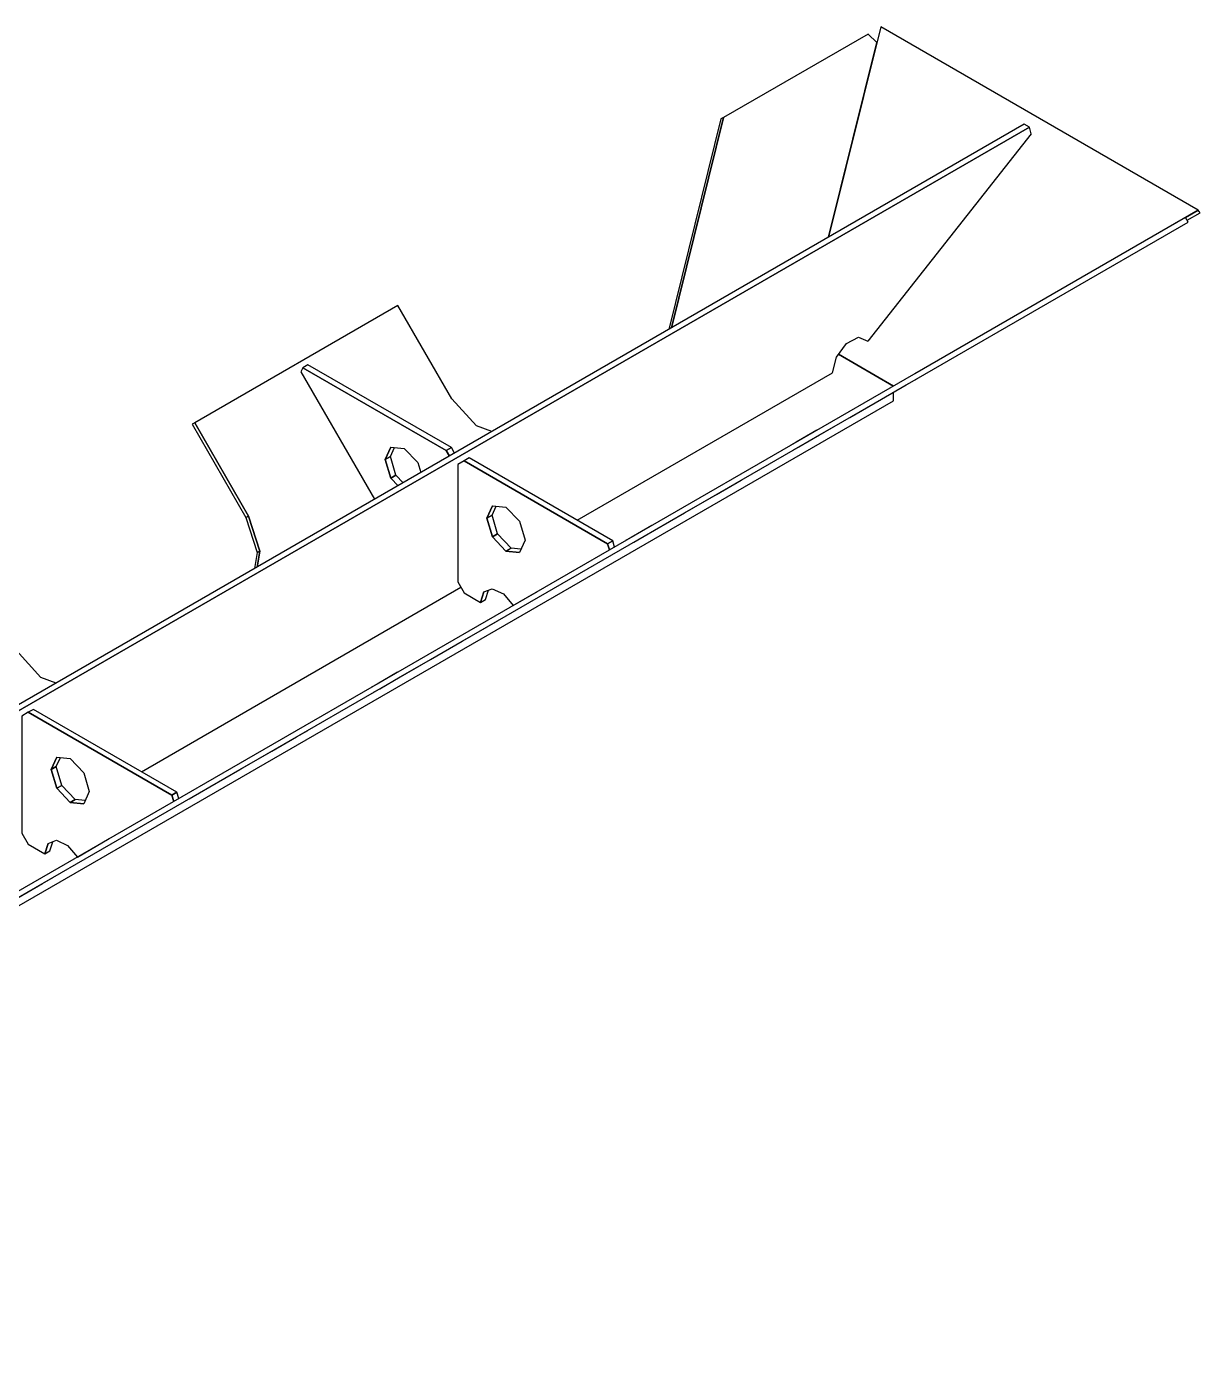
# Model space of a CAD drawing. Header units: millimetres. Extents: x -251843 to -243433, y -86292 to -80352.
# Drawn here: x -245471 to -244818, y -82854 to -82110 of the extents above; entities that cross this region are included whole.
import ezdxf

# ---------------------------------------------------------------- set-up
doc = ezdxf.new("R2010")
doc.units = ezdxf.units.MM
doc.layers.add('pen_035', color=1, linetype='Continuous')

msp = doc.modelspace()

# ---------------------------------------------------------------- linework, layer by layer
at = {"layer": 'pen_035', "color": 0, "linetype": 'Continuous'}
for p, q in [((-244912.29, -82169.95), (-245003.2, -82285.42)), ((-244912.29, -82169.95), (-245003.2, -82285.42)), ((-244988.96, -82310.44), (-245019.53, -82292.79)), ((-245019.53, -82292.79), (-244988.96, -82310.44)), ((-244988.96, -82310.44), (-245019.53, -82292.79)), ((-244988.96, -82310.44), (-245019.53, -82292.79)), ((-245019.53, -82292.79), (-244988.96, -82310.44)), ((-244988.96, -82310.44), (-245019.53, -82292.79)), ((-244995.59, -82317.74), (-244981.8, -82309.78)), ((-244995.59, -82317.74), (-244981.8, -82309.78)), ((-244981.8, -82309.78), (-244975.59, -82306.19)), ((-244981.8, -82309.78), (-244975.59, -82306.19)), ((-245013.26, -82327.94), (-244995.59, -82317.74)), ((-245013.26, -82327.94), (-244995.59, -82317.74)), ((-245031.59, -82335.06), (-245043.05, -82341.67)), ((-245031.59, -82335.06), (-245043.05, -82341.67)), ((-245030.09, -82337.65), (-245013.26, -82327.94)), ((-245030.09, -82337.65), (-245013.26, -82327.94)), ((-245043.05, -82341.67), (-245046.08, -82343.42)), ((-245043.05, -82341.67), (-245046.08, -82343.42)), ((-245041.55, -82344.27), (-245030.09, -82337.65)), ((-245041.55, -82344.27), (-245030.09, -82337.65)), ((-245237.86, -82346.37), (-245236.09, -82349.43)), ((-245237.86, -82346.37), (-245236.09, -82349.43)), ((-245044.58, -82346.02), (-245041.55, -82344.27)), ((-245044.58, -82346.02), (-245041.55, -82344.27)), ((-245268.7, -82361.72), (-245264.7, -82365.95)), ((-245268.7, -82361.72), (-245264.7, -82365.95)), ((-245087.52, -82370.81), (-245073.73, -82362.85)), ((-245087.52, -82370.81), (-245073.73, -82362.85)), ((-245073.73, -82362.85), (-245067.52, -82359.26)), ((-245073.73, -82362.85), (-245067.52, -82359.26)), ((-245105.19, -82381.01), (-245087.52, -82370.81)), ((-245105.19, -82381.01), (-245087.52, -82370.81)), ((-245122.01, -82390.73), (-245105.19, -82381.01)), ((-245122.01, -82390.73), (-245105.19, -82381.01)), ((-245134.97, -82394.75), (-245138.01, -82396.5)), ((-245134.97, -82394.75), (-245138.01, -82396.5)), ((-245123.51, -82388.13), (-245134.97, -82394.75)), ((-245123.51, -82388.13), (-245134.97, -82394.75)), ((-245133.47, -82397.34), (-245122.01, -82390.73)), ((-245133.47, -82397.34), (-245122.01, -82390.73)), ((-245148.06, -82398.22), (-245147.02, -82401.7)), ((-245148.06, -82398.22), (-245147.02, -82401.7)), ((-245136.51, -82399.09), (-245133.47, -82397.34)), ((-245136.51, -82399.09), (-245133.47, -82397.34)), ((-245204.63, -82402.3), (-245197.13, -82403.04)), ((-245204.63, -82402.3), (-245197.13, -82403.04)), ((-245407.57, -82525.18), (-245229.73, -82422.51)), ((-245407.57, -82525.18), (-245229.73, -82422.51)), ((-245200.66, -82432.67), (-245187.16, -82424.88)), ((-245200.66, -82432.67), (-245187.16, -82424.88)), ((-245228.94, -82452.46), (-245215.15, -82444.5)), ((-245228.94, -82452.46), (-245215.15, -82444.5)), ((-245215.15, -82444.5), (-245208.94, -82440.91)), ((-245215.15, -82444.5), (-245208.94, -82440.91)), ((-245246.61, -82462.66), (-245228.94, -82452.46)), ((-245246.61, -82462.66), (-245228.94, -82452.46)), ((-245263.43, -82472.38), (-245246.61, -82462.66)), ((-245263.43, -82472.38), (-245246.61, -82462.66)), ((-245276.39, -82476.4), (-245279.43, -82478.15)), ((-245276.39, -82476.4), (-245279.43, -82478.15)), ((-245264.93, -82469.78), (-245276.39, -82476.4)), ((-245264.93, -82469.78), (-245276.39, -82476.4)), ((-245274.89, -82478.99), (-245263.43, -82472.38)), ((-245274.89, -82478.99), (-245263.43, -82472.38)), ((-245277.93, -82480.74), (-245274.89, -82478.99)), ((-245277.93, -82480.74), (-245274.89, -82478.99)), ((-245335, -82513.7), (-245321.21, -82505.74)), ((-245335, -82513.7), (-245321.21, -82505.74)), ((-245321.21, -82505.74), (-245315, -82502.15)), ((-245321.21, -82505.74), (-245315, -82502.15)), ((-245352.68, -82523.9), (-245335, -82513.7)), ((-245352.68, -82523.9), (-245335, -82513.7)), ((-245369.5, -82533.61), (-245352.68, -82523.9)), ((-245369.5, -82533.61), (-245352.68, -82523.9)), ((-245380.96, -82540.23), (-245369.5, -82533.61)), ((-245380.96, -82540.23), (-245369.5, -82533.61)), ((-245447.16, -82542.33), (-245439.66, -82543.07)), ((-245447.16, -82542.33), (-245439.66, -82543.07)), ((-245390.6, -82538.25), (-245389.56, -82541.73)), ((-245390.6, -82538.25), (-245389.56, -82541.73)), ((-245382.46, -82537.63), (-245385.49, -82539.38)), ((-245382.46, -82537.63), (-245385.49, -82539.38)), ((-245383.99, -82541.98), (-245380.96, -82540.23)), ((-245383.99, -82541.98), (-245380.96, -82540.23)), ((-245443.2, -82572.7), (-245425.45, -82562.45)), ((-245443.2, -82572.7), (-245425.45, -82562.45)), ((-245476.42, -82595.35), (-245462.63, -82587.39)), ((-245476.42, -82595.35), (-245462.63, -82587.39)), ((-245462.63, -82587.39), (-245456.42, -82583.8)), ((-245462.63, -82587.39), (-245456.42, -82583.8))]:
    msp.add_line(p, q, dxfattribs=at)
for points in [[(-244826.32, -82216.55, 0), (-244819.25, -82212.46, 0), (-244996.03, -82110.4, 0), (-245025.02, -82227.57, 0)], [(-244826.32, -82216.55, 0), (-244819.25, -82212.46, 0), (-244996.03, -82110.4, 0), (-245025.02, -82227.57, 0)], [(-245025.02, -82227.57, 0), (-244998.19, -82119.12, 0), (-245003.1, -82114.49, 0), (-245083.46, -82160.88, 0), (-245112.45, -82278.05, 0)], [(-245025.02, -82227.57, 0), (-244998.19, -82119.12, 0), (-245003.1, -82114.49, 0), (-245083.46, -82160.88, 0), (-245112.45, -82278.05, 0)], [(-245112.45, -82278.05, 0), (-245083.46, -82160.88, 0), (-245084.96, -82161.75, 0), (-245113.95, -82278.92, 0)], [(-245112.45, -82278.05, 0), (-245083.46, -82160.88, 0), (-245084.96, -82161.75, 0), (-245113.95, -82278.92, 0)], [(-246016.39, -82803.2, 0), (-244913.3, -82166.33, 0), (-244916.13, -82164.7, 0), (-246019.21, -82801.57, 0), (-246016.39, -82803.2, 0)], [(-246016.39, -82803.2, 0), (-244913.3, -82166.33, 0), (-244916.13, -82164.7, 0), (-246019.21, -82801.57, 0), (-246016.39, -82803.2, 0)], [(-244912.29, -82169.95, 0), (-244913.3, -82166.33, 0), (-246016.39, -82803.2, 0), (-246016.89, -82805.59, 0)], [(-244912.29, -82169.95, 0), (-244913.3, -82166.33, 0), (-246016.39, -82803.2, 0), (-246016.89, -82805.59, 0)], [(-244825.41, -82218.12, 0), (-244818.16, -82213.94, 0), (-244819.25, -82212.46, 0), (-244977.09, -82303.59, 0)], [(-244825.41, -82218.12, 0), (-244818.16, -82213.94, 0), (-244819.25, -82212.46, 0), (-244977.09, -82303.59, 0)], [(-245925.88, -82851.37, 0), (-245924.38, -82853.97, 0), (-244824.82, -82219.15, 0), (-244826.32, -82216.55, 0), (-245925.88, -82851.37, 0)], [(-245925.88, -82851.37, 0), (-245924.38, -82853.97, 0), (-244824.82, -82219.15, 0), (-244826.32, -82216.55, 0), (-245925.88, -82851.37, 0)], [(-245212.52, -82335.82, 0), (-245220.94, -82332.63, 0), (-245234.73, -82317.5, 0), (-245264.73, -82265.54, 0), (-245377.87, -82330.86, 0), (-245347.87, -82382.82, 0), (-245341.66, -82402.33, 0), (-245343.1, -82411.21, 0)], [(-245212.52, -82335.82, 0), (-245220.94, -82332.63, 0), (-245234.73, -82317.5, 0), (-245264.73, -82265.54, 0), (-245377.87, -82330.86, 0), (-245347.87, -82382.82, 0), (-245341.66, -82402.33, 0), (-245343.1, -82411.21, 0)], [(-245165.03, -82385.15, 0), (-245022.9, -82303.1, 0), (-245020.74, -82294.43, 0), (-245015.12, -82286.8, 0), (-245008.36, -82283.33, 0), (-245003.2, -82285.42, 0)], [(-245165.03, -82385.15, 0), (-245022.9, -82303.1, 0), (-245020.74, -82294.43, 0), (-245015.12, -82286.8, 0), (-245008.36, -82283.33, 0), (-245003.2, -82285.42, 0)], [(-245236.09, -82349.43, 0), (-245237.86, -82346.37, 0), (-245317.76, -82300.24, 0), (-245318.8, -82302.53, 0), (-245277.81, -82373.52, 0)], [(-245236.09, -82349.43, 0), (-245237.86, -82346.37, 0), (-245317.76, -82300.24, 0), (-245318.8, -82302.53, 0), (-245277.81, -82373.52, 0)], [(-245317.76, -82300.24, 0), (-245237.86, -82346.37, 0), (-245235.03, -82344.74, 0), (-245314.94, -82298.61, 0), (-245317.76, -82300.24, 0)], [(-245317.76, -82300.24, 0), (-245237.86, -82346.37, 0), (-245235.03, -82344.74, 0), (-245314.94, -82298.61, 0), (-245317.76, -82300.24, 0)], [(-245890.52, -82839.13, 0), (-244988.96, -82318.61, 0), (-244988.96, -82313.91, 0)], [(-245890.52, -82839.13, 0), (-244988.96, -82318.61, 0), (-244988.96, -82313.91, 0)], [(-245347.87, -82382.82, 0), (-245377.87, -82330.86, 0), (-245379.37, -82331.72, 0), (-245349.37, -82383.68, 0), (-245347.87, -82382.82, 0)], [(-245347.87, -82382.82, 0), (-245377.87, -82330.86, 0), (-245379.37, -82331.72, 0), (-245349.37, -82383.68, 0), (-245347.87, -82382.82, 0)], [(-245264.7, -82365.95, 0), (-245268.7, -82361.72, 0), (-245271.8, -82351.27, 0), (-245268.7, -82344.4, 0), (-245261.2, -82345.15, 0)], [(-245268.7, -82344.4, 0), (-245271.8, -82351.27, 0), (-245268.97, -82349.64, 0), (-245266.7, -82344.6, 0)], [(-245264.7, -82365.95, 0), (-245268.7, -82361.72, 0), (-245271.8, -82351.27, 0), (-245268.7, -82344.4, 0), (-245261.2, -82345.15, 0)], [(-245268.7, -82344.4, 0), (-245271.8, -82351.27, 0), (-245268.97, -82349.64, 0), (-245266.7, -82344.6, 0)], [(-245271.8, -82351.27, 0), (-245268.7, -82361.72, 0), (-245265.87, -82360.09, 0), (-245268.97, -82349.64, 0), (-245271.8, -82351.27, 0)], [(-245271.8, -82351.27, 0), (-245268.7, -82361.72, 0), (-245265.87, -82360.09, 0), (-245268.97, -82349.64, 0), (-245271.8, -82351.27, 0)], [(-245261.2, -82345.15, 0), (-245253.7, -82353.06, 0), (-245252.04, -82358.64, 0)], [(-245261.2, -82345.15, 0), (-245253.7, -82353.06, 0), (-245252.04, -82358.64, 0)], [(-245233.26, -82347.8, 0), (-245235.03, -82344.74, 0), (-245237.86, -82346.37, 0)], [(-245233.26, -82347.8, 0), (-245235.03, -82344.74, 0), (-245237.86, -82346.37, 0)], [(-245147.02, -82401.7, 0), (-245148.06, -82398.22, 0), (-245227.96, -82352.09, 0), (-245231.5, -82354.13, 0), (-245231.5, -82419.45, 0), (-245227.96, -82425.57, 0), (-245218.77, -82430.88, 0), (-245216.98, -82425.11, 0), (-245212.22, -82423.34, 0), (-245206.09, -82426.18, 0), (-245200.66, -82432.67, 0)], [(-245147.02, -82401.7, 0), (-245148.06, -82398.22, 0), (-245227.96, -82352.09, 0), (-245231.5, -82354.13, 0), (-245231.5, -82419.45, 0), (-245227.96, -82425.57, 0), (-245218.77, -82430.88, 0), (-245216.98, -82425.11, 0), (-245212.22, -82423.34, 0), (-245206.09, -82426.18, 0), (-245200.66, -82432.67, 0)], [(-245227.96, -82352.09, 0), (-245148.06, -82398.22, 0), (-245145.23, -82396.58, 0), (-245225.13, -82350.45, 0), (-245227.96, -82352.09, 0)], [(-245227.96, -82352.09, 0), (-245148.06, -82398.22, 0), (-245145.23, -82396.58, 0), (-245225.13, -82350.45, 0), (-245227.96, -82352.09, 0)], [(-245261.87, -82364.31, 0), (-245265.87, -82360.09, 0), (-245268.7, -82361.72, 0)], [(-245261.87, -82364.31, 0), (-245265.87, -82360.09, 0), (-245268.7, -82361.72, 0)], [(-245204.63, -82377.81, 0), (-245197.13, -82385.72, 0), (-245194.02, -82396.18, 0), (-245197.13, -82403.04, 0), (-245204.63, -82402.3, 0), (-245212.13, -82394.38, 0), (-245215.23, -82383.93, 0), (-245212.13, -82377.06, 0), (-245204.63, -82377.81, 0)], [(-245212.13, -82377.06, 0), (-245215.23, -82383.93, 0), (-245212.4, -82382.3, 0), (-245210.13, -82377.26, 0)], [(-245204.63, -82377.81, 0), (-245197.13, -82385.72, 0), (-245194.02, -82396.18, 0), (-245197.13, -82403.04, 0), (-245204.63, -82402.3, 0), (-245212.13, -82394.38, 0), (-245215.23, -82383.93, 0), (-245212.13, -82377.06, 0), (-245204.63, -82377.81, 0)], [(-245212.13, -82377.06, 0), (-245215.23, -82383.93, 0), (-245212.4, -82382.3, 0), (-245210.13, -82377.26, 0)], [(-245341.66, -82402.33, 0), (-245347.87, -82382.82, 0), (-245349.37, -82383.68, 0), (-245343.16, -82403.19, 0), (-245341.66, -82402.33, 0)], [(-245341.66, -82402.33, 0), (-245347.87, -82382.82, 0), (-245349.37, -82383.68, 0), (-245343.16, -82403.19, 0), (-245341.66, -82402.33, 0)], [(-245215.23, -82383.93, 0), (-245212.13, -82394.38, 0), (-245209.3, -82392.75, 0), (-245212.4, -82382.3, 0), (-245215.23, -82383.93, 0)], [(-245215.23, -82383.93, 0), (-245212.13, -82394.38, 0), (-245209.3, -82392.75, 0), (-245212.4, -82382.3, 0), (-245215.23, -82383.93, 0)], [(-245212.13, -82394.38, 0), (-245204.63, -82402.3, 0), (-245201.8, -82400.67, 0), (-245209.3, -82392.75, 0), (-245212.13, -82394.38, 0)], [(-245212.13, -82394.38, 0), (-245204.63, -82402.3, 0), (-245201.8, -82400.67, 0), (-245209.3, -82392.75, 0), (-245212.13, -82394.38, 0)], [(-245196.3, -82401.21, 0), (-245201.8, -82400.67, 0), (-245204.63, -82402.3, 0)], [(-245196.3, -82401.21, 0), (-245201.8, -82400.67, 0), (-245204.63, -82402.3, 0)], [(-245144.19, -82400.07, 0), (-245145.23, -82396.58, 0), (-245148.06, -82398.22, 0)], [(-245144.19, -82400.07, 0), (-245145.23, -82396.58, 0), (-245148.06, -82398.22, 0)], [(-245455.06, -82475.85, 0), (-245463.48, -82472.66, 0), (-245477.27, -82457.53, 0), (-245507.27, -82405.57, 0), (-245620.41, -82470.89, 0), (-245592.53, -82519.17, 0), (-245586.32, -82538.68, 0), (-245588.64, -82552.97, 0)], [(-245455.06, -82475.85, 0), (-245463.48, -82472.66, 0), (-245477.27, -82457.53, 0), (-245507.27, -82405.57, 0), (-245620.41, -82470.89, 0), (-245592.53, -82519.17, 0), (-245586.32, -82538.68, 0), (-245588.64, -82552.97, 0)], [(-245343.1, -82411.21, 0), (-245341.66, -82402.33, 0), (-245343.16, -82403.19, 0), (-245344.6, -82412.08, 0)], [(-245343.1, -82411.21, 0), (-245341.66, -82402.33, 0), (-245343.16, -82403.19, 0), (-245344.6, -82412.08, 0)], [(-245216.98, -82425.11, 0), (-245218.77, -82430.88, 0), (-245215.94, -82429.24, 0), (-245214.36, -82424.13, 0)], [(-245216.98, -82425.11, 0), (-245218.77, -82430.88, 0), (-245215.94, -82429.24, 0), (-245214.36, -82424.13, 0)], [(-245470.5, -82492.11, 0), (-245390.6, -82538.25, 0), (-245387.77, -82536.61, 0), (-245467.67, -82490.48, 0), (-245470.5, -82492.11, 0)], [(-245470.5, -82492.11, 0), (-245390.6, -82538.25, 0), (-245387.77, -82536.61, 0), (-245467.67, -82490.48, 0), (-245470.5, -82492.11, 0)], [(-245389.56, -82541.73, 0), (-245390.6, -82538.25, 0), (-245470.5, -82492.11, 0), (-245474.03, -82494.16, 0), (-245474.03, -82559.48, 0), (-245470.5, -82565.6, 0), (-245461.31, -82570.91, 0), (-245459.52, -82565.13, 0), (-245454.76, -82563.37, 0), (-245448.63, -82566.21, 0), (-245443.2, -82572.7, 0)], [(-245389.56, -82541.73, 0), (-245390.6, -82538.25, 0), (-245470.5, -82492.11, 0), (-245474.03, -82494.16, 0), (-245474.03, -82559.48, 0), (-245470.5, -82565.6, 0), (-245461.31, -82570.91, 0), (-245459.52, -82565.13, 0), (-245454.76, -82563.37, 0), (-245448.63, -82566.21, 0), (-245443.2, -82572.7, 0)], [(-245447.16, -82517.83, 0), (-245439.66, -82525.75, 0), (-245436.56, -82536.21, 0), (-245439.66, -82543.07, 0), (-245447.16, -82542.33, 0), (-245454.66, -82534.41, 0), (-245457.77, -82523.96, 0), (-245454.66, -82517.09, 0), (-245447.16, -82517.83, 0)], [(-245454.66, -82517.09, 0), (-245457.77, -82523.96, 0), (-245454.94, -82522.33, 0), (-245452.66, -82517.29, 0)], [(-245447.16, -82517.83, 0), (-245439.66, -82525.75, 0), (-245436.56, -82536.21, 0), (-245439.66, -82543.07, 0), (-245447.16, -82542.33, 0), (-245454.66, -82534.41, 0), (-245457.77, -82523.96, 0), (-245454.66, -82517.09, 0), (-245447.16, -82517.83, 0)], [(-245454.66, -82517.09, 0), (-245457.77, -82523.96, 0), (-245454.94, -82522.33, 0), (-245452.66, -82517.29, 0)], [(-245457.77, -82523.96, 0), (-245454.66, -82534.41, 0), (-245451.84, -82532.78, 0), (-245454.94, -82522.33, 0), (-245457.77, -82523.96, 0)], [(-245457.77, -82523.96, 0), (-245454.66, -82534.41, 0), (-245451.84, -82532.78, 0), (-245454.94, -82522.33, 0), (-245457.77, -82523.96, 0)], [(-245454.66, -82534.41, 0), (-245447.16, -82542.33, 0), (-245444.34, -82540.7, 0), (-245451.84, -82532.78, 0), (-245454.66, -82534.41, 0)], [(-245454.66, -82534.41, 0), (-245447.16, -82542.33, 0), (-245444.34, -82540.7, 0), (-245451.84, -82532.78, 0), (-245454.66, -82534.41, 0)], [(-245438.84, -82541.24, 0), (-245444.34, -82540.7, 0), (-245447.16, -82542.33, 0)], [(-245438.84, -82541.24, 0), (-245444.34, -82540.7, 0), (-245447.16, -82542.33, 0)], [(-245386.73, -82540.1, 0), (-245387.77, -82536.61, 0), (-245390.6, -82538.25, 0)], [(-245386.73, -82540.1, 0), (-245387.77, -82536.61, 0), (-245390.6, -82538.25, 0)], [(-245459.52, -82565.13, 0), (-245461.31, -82570.91, 0), (-245458.48, -82569.27, 0), (-245456.9, -82564.16, 0)], [(-245459.52, -82565.13, 0), (-245461.31, -82570.91, 0), (-245458.48, -82569.27, 0), (-245456.9, -82564.16, 0)]]:
    msp.add_polyline3d(points, dxfattribs=at)

doc.saveas('drawing.dxf')
